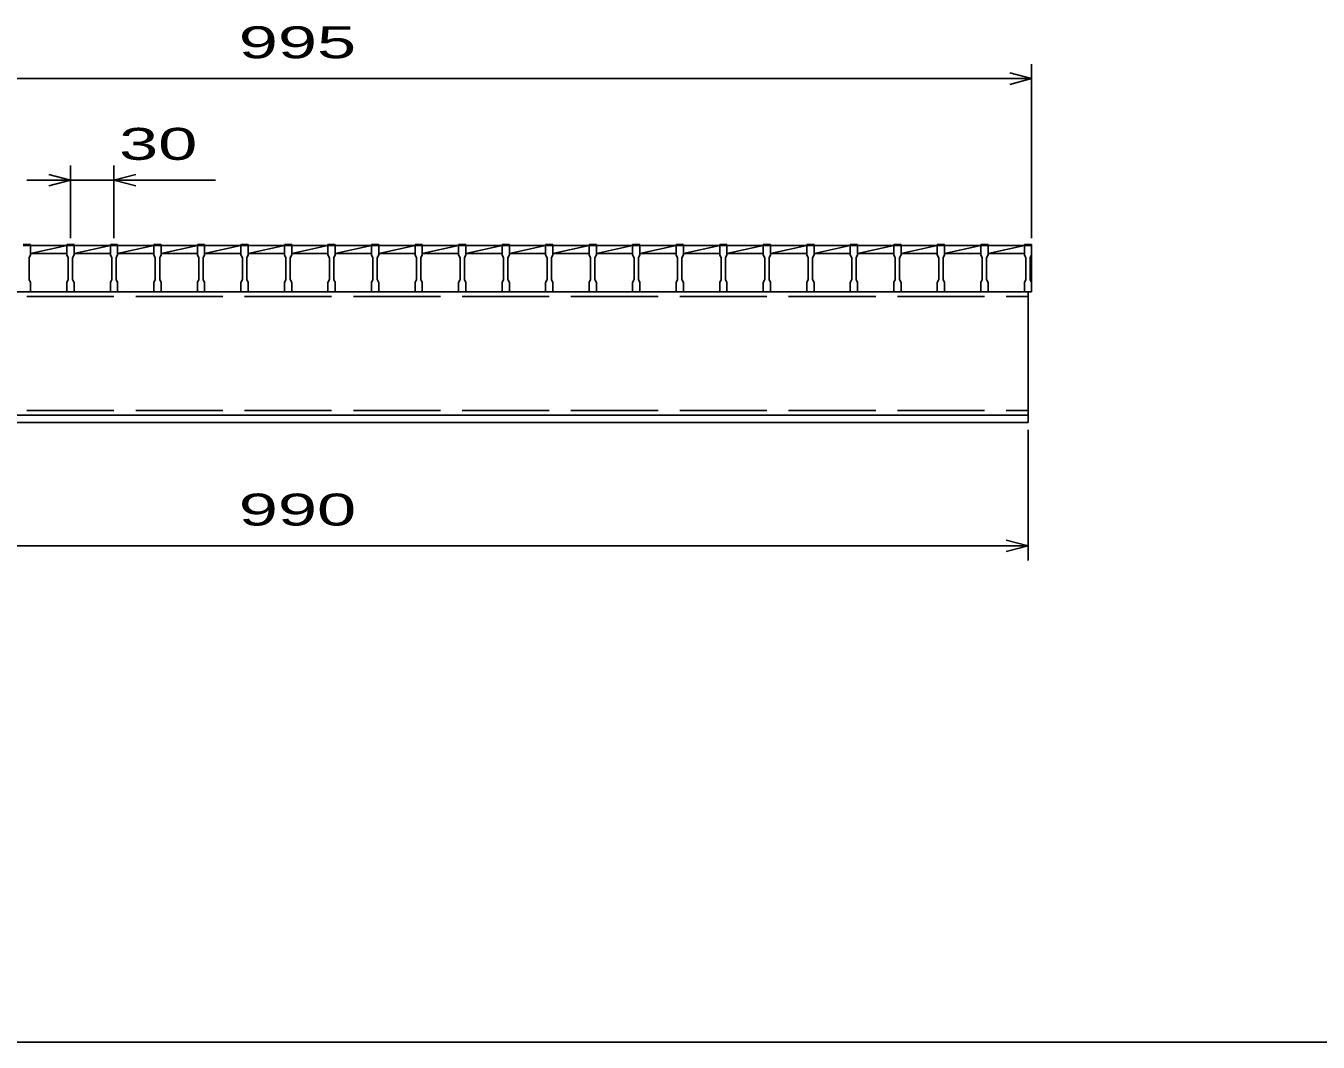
# Model space of a CAD drawing. Units: millimetres, scale not verified. Extents: x -1820 to 1731, y -1282 to 1054.
# Drawn here: x -1117 to -227, y -1146 to -446 of the extents above; entities that cross this region are included whole.
import ezdxf
from ezdxf.enums import TextEntityAlignment as Align

# ---------------------------------------------------------------- set-up
doc = ezdxf.new("R2010")
doc.units = ezdxf.units.MM
doc.header["$LTSCALE"] = 10
doc.linetypes.add('DASHED', pattern=[7.5, 6, -1.5])
for name, color, linetype, lineweight in [('0_2', 150, 'Continuous', 25), ('16', 3, 'Continuous', 25), ('22', 4, 'Continuous', 25)]:
    doc.layers.add(name, color=color, linetype=linetype, lineweight=lineweight)
doc.styles.add('ベクトル', font='')
doc.styles.get('ベクトル').set_extended_font_data('ベクトル')

msp = doc.modelspace()

# ---------------------------------------------------------------- linework, layer by layer
at = {"layer": '0_2'}
msp.add_line((1731, -1146.5), (-1729, -1146.5), dxfattribs=at)
at = {"layer": '16'}
for p, q in [((-1119, -596.8), (-1114, -596.8)), ((-1114, -597.5), (-1119, -597.5)), ((-1115, -606), (-1114, -604)), ((-1114, -596.8), (-1114, -597.5)), ((-1114, -604), (-1114, -597.5)), ((-1114, -597.5), (-1089, -597.5)), ((-1114, -603), (-1089, -597.5)), ((-1114, -603), (-1089, -603)), ((-1089, -597.5), (-1089, -596.8)), ((-1089, -596.8), (-1084, -596.8)), ((-1089, -597.5), (-1089, -604)), ((-1084, -597.5), (-1089, -597.5)), ((-1089, -604), (-1088, -606)), ((-1085, -606), (-1084, -604)), ((-1084, -596.8), (-1084, -597.5)), ((-1084, -604), (-1084, -597.5)), ((-1084, -597.5), (-1059, -597.5)), ((-1084, -603), (-1059, -597.5)), ((-1084, -603), (-1059, -603)), ((-1059, -597.5), (-1059, -596.8)), ((-1059, -596.8), (-1054, -596.8)), ((-1059, -597.5), (-1059, -604)), ((-1054, -597.5), (-1059, -597.5)), ((-1059, -604), (-1058, -606)), ((-1055, -606), (-1054, -604)), ((-1054, -596.8), (-1054, -597.5)), ((-1054, -604), (-1054, -597.5)), ((-1054, -597.5), (-1029, -597.5)), ((-1054, -603), (-1029, -597.5)), ((-1054, -603), (-1029, -603)), ((-1029, -597.5), (-1029, -596.8)), ((-1029, -596.8), (-1024, -596.8)), ((-1029, -597.5), (-1029, -604)), ((-1024, -597.5), (-1029, -597.5)), ((-1029, -604), (-1028, -606)), ((-1025, -606), (-1024, -604)), ((-1024, -596.8), (-1024, -597.5)), ((-1024, -604), (-1024, -597.5)), ((-1024, -597.5), (-999, -597.5)), ((-1024, -603), (-999, -597.5)), ((-1024, -603), (-999, -603)), ((-999, -597.5), (-999, -596.8)), ((-999, -596.8), (-994, -596.8)), ((-999, -597.5), (-999, -604)), ((-994, -597.5), (-999, -597.5)), ((-999, -604), (-998, -606)), ((-995, -606), (-994, -604)), ((-994, -596.8), (-994, -597.5)), ((-994, -604), (-994, -597.5)), ((-994, -597.5), (-969, -597.5)), ((-994, -603), (-969, -597.5)), ((-994, -603), (-969, -603)), ((-969, -597.5), (-969, -596.8)), ((-969, -596.8), (-964, -596.8)), ((-969, -597.5), (-969, -604)), ((-964, -597.5), (-969, -597.5)), ((-969, -604), (-968, -606)), ((-965, -606), (-964, -604)), ((-964, -596.8), (-964, -597.5)), ((-964, -604), (-964, -597.5)), ((-964, -597.5), (-939, -597.5)), ((-964, -603), (-939, -597.5)), ((-964, -603), (-939, -603)), ((-939, -597.5), (-939, -596.8)), ((-939, -596.8), (-934, -596.8)), ((-939, -597.5), (-939, -604)), ((-934, -597.5), (-939, -597.5)), ((-939, -604), (-938, -606)), ((-935, -606), (-934, -604)), ((-934, -596.8), (-934, -597.5)), ((-934, -604), (-934, -597.5)), ((-934, -597.5), (-909, -597.5)), ((-934, -603), (-909, -597.5)), ((-934, -603), (-909, -603)), ((-909, -597.5), (-909, -596.8)), ((-909, -596.8), (-904, -596.8)), ((-909, -597.5), (-909, -604)), ((-904, -597.5), (-909, -597.5)), ((-909, -604), (-908, -606)), ((-905, -606), (-904, -604)), ((-904, -596.8), (-904, -597.5)), ((-904, -604), (-904, -597.5)), ((-904, -597.5), (-879, -597.5)), ((-904, -603), (-879, -597.5)), ((-904, -603), (-879, -603)), ((-879, -597.5), (-879, -596.8)), ((-879, -596.8), (-874, -596.8)), ((-879, -597.5), (-879, -604)), ((-874, -597.5), (-879, -597.5)), ((-879, -604), (-878, -606)), ((-875, -606), (-874, -604)), ((-874, -596.8), (-874, -597.5)), ((-874, -604), (-874, -597.5)), ((-874, -597.5), (-849, -597.5)), ((-874, -603), (-849, -597.5)), ((-874, -603), (-849, -603)), ((-849, -597.5), (-849, -596.8)), ((-849, -596.8), (-844, -596.8)), ((-849, -597.5), (-849, -604)), ((-844, -597.5), (-849, -597.5)), ((-849, -604), (-848, -606)), ((-845, -606), (-844, -604)), ((-844, -596.8), (-844, -597.5)), ((-844, -604), (-844, -597.5)), ((-844, -597.5), (-819, -597.5)), ((-844, -603), (-819, -597.5)), ((-844, -603), (-819, -603)), ((-819, -597.5), (-819, -596.8)), ((-819, -596.8), (-814, -596.8)), ((-819, -597.5), (-819, -604)), ((-814, -597.5), (-819, -597.5)), ((-819, -604), (-818, -606)), ((-815, -606), (-814, -604)), ((-814, -596.8), (-814, -597.5)), ((-814, -604), (-814, -597.5)), ((-814, -597.5), (-789, -597.5)), ((-814, -603), (-789, -597.5)), ((-814, -603), (-789, -603)), ((-789, -597.5), (-789, -596.8)), ((-789, -596.8), (-784, -596.8)), ((-789, -597.5), (-789, -604)), ((-784, -597.5), (-789, -597.5)), ((-789, -604), (-788, -606)), ((-785, -606), (-784, -604)), ((-784, -596.8), (-784, -597.5)), ((-784, -604), (-784, -597.5)), ((-784, -597.5), (-759, -597.5)), ((-784, -603), (-759, -597.5)), ((-784, -603), (-759, -603)), ((-759, -597.5), (-759, -596.8)), ((-759, -596.8), (-754, -596.8)), ((-759, -597.5), (-759, -604)), ((-754, -597.5), (-759, -597.5)), ((-759, -604), (-758, -606)), ((-755, -606), (-754, -604)), ((-754, -596.8), (-754, -597.5)), ((-754, -604), (-754, -597.5)), ((-754, -597.5), (-729, -597.5)), ((-754, -603), (-729, -597.5)), ((-754, -603), (-729, -603)), ((-729, -597.5), (-729, -596.8)), ((-729, -596.8), (-724, -596.8)), ((-729, -597.5), (-729, -604)), ((-724, -597.5), (-729, -597.5)), ((-729, -604), (-728, -606)), ((-725, -606), (-724, -604)), ((-724, -596.8), (-724, -597.5)), ((-724, -604), (-724, -597.5)), ((-724, -597.5), (-699, -597.5)), ((-724, -603), (-699, -597.5)), ((-724, -603), (-699, -603)), ((-699, -597.5), (-699, -596.8)), ((-699, -596.8), (-694, -596.8)), ((-699, -597.5), (-699, -604)), ((-694, -597.5), (-699, -597.5)), ((-699, -604), (-698, -606)), ((-695, -606), (-694, -604)), ((-694, -596.8), (-694, -597.5)), ((-694, -604), (-694, -597.5)), ((-694, -597.5), (-669, -597.5)), ((-694, -603), (-669, -597.5)), ((-694, -603), (-669, -603)), ((-669, -597.5), (-669, -596.8)), ((-669, -596.8), (-664, -596.8)), ((-669, -597.5), (-669, -604)), ((-664, -597.5), (-669, -597.5)), ((-669, -604), (-668, -606)), ((-665, -606), (-664, -604)), ((-664, -596.8), (-664, -597.5)), ((-664, -604), (-664, -597.5)), ((-664, -597.5), (-639, -597.5)), ((-664, -603), (-639, -597.5)), ((-664, -603), (-639, -603)), ((-639, -597.5), (-639, -596.8)), ((-639, -596.8), (-634, -596.8)), ((-639, -597.5), (-639, -604)), ((-634, -597.5), (-639, -597.5)), ((-639, -604), (-638, -606)), ((-635, -606), (-634, -604)), ((-634, -596.8), (-634, -597.5)), ((-634, -604), (-634, -597.5)), ((-634, -597.5), (-609, -597.5)), ((-634, -603), (-609, -597.5)), ((-634, -603), (-609, -603)), ((-609, -597.5), (-609, -596.8)), ((-609, -596.8), (-604, -596.8)), ((-609, -597.5), (-609, -604)), ((-604, -597.5), (-609, -597.5)), ((-609, -604), (-608, -606)), ((-605, -606), (-604, -604)), ((-604, -596.8), (-604, -597.5)), ((-604, -604), (-604, -597.5)), ((-604, -597.5), (-579, -597.5)), ((-604, -603), (-579, -597.5)), ((-604, -603), (-579, -603)), ((-579, -597.5), (-579, -596.8)), ((-579, -596.8), (-574, -596.8)), ((-579, -597.5), (-579, -604)), ((-574, -597.5), (-579, -597.5)), ((-579, -604), (-578, -606)), ((-575, -606), (-574, -604)), ((-574, -596.8), (-574, -597.5)), ((-574, -604), (-574, -597.5)), ((-574, -597.5), (-549, -597.5)), ((-574, -603), (-549, -597.5)), ((-574, -603), (-549, -603)), ((-549, -597.5), (-549, -596.8)), ((-549, -596.8), (-544, -596.8)), ((-549, -597.5), (-549, -604)), ((-544, -597.5), (-549, -597.5)), ((-549, -604), (-548, -606)), ((-545, -606), (-544, -604)), ((-544, -596.8), (-544, -597.5)), ((-544, -604), (-544, -597.5)), ((-544, -597.5), (-519, -597.5)), ((-544, -603), (-519, -597.5)), ((-544, -603), (-519, -603)), ((-519, -597.5), (-519, -596.8)), ((-519, -596.8), (-514, -596.8)), ((-519, -597.5), (-519, -604)), ((-514, -597.5), (-519, -597.5)), ((-519, -604), (-518, -606)), ((-515, -606), (-514, -604)), ((-514, -596.8), (-514, -597.5)), ((-514, -604), (-514, -597.5)), ((-514, -597.5), (-489, -597.5)), ((-514, -603), (-489, -597.5)), ((-514, -603), (-489, -603)), ((-489, -597.5), (-489, -596.8)), ((-489, -596.8), (-484, -596.8)), ((-489, -597.5), (-489, -604)), ((-484, -597.5), (-489, -597.5)), ((-489, -604), (-488, -606)), ((-485, -606), (-484, -604)), ((-484, -596.8), (-484, -597.5)), ((-484, -604), (-484, -597.5)), ((-484, -597.5), (-459, -597.5)), ((-484, -603), (-459, -597.5)), ((-484, -603), (-459, -603)), ((-459, -597.5), (-459, -596.8)), ((-459, -596.8), (-454, -596.8)), ((-459, -597.5), (-459, -604)), ((-454, -597.5), (-459, -597.5)), ((-459, -604), (-458, -606)), ((-455, -606), (-454, -604)), ((-454, -596.8), (-454, -597.5)), ((-454, -604), (-454, -597.5)), ((-454, -597.5), (-429, -597.5)), ((-454, -603), (-429, -597.5)), ((-454, -603), (-429, -603)), ((-429, -597.5), (-429, -596.8)), ((-429, -596.8), (-424, -596.8)), ((-429, -597.5), (-429, -604)), ((-424, -597.5), (-429, -597.5)), ((-429, -604), (-428, -606)), ((-425, -606), (-424, -604)), ((-424, -596.8), (-424, -597.5)), ((-424, -604), (-424, -597.5)), ((-424, -629.5), (-424, -597.5)), ((-1115, -621), (-1115, -606)), ((-1088, -606), (-1088, -621)), ((-1085, -621), (-1085, -606)), ((-1058, -606), (-1058, -621)), ((-1055, -621), (-1055, -606)), ((-1028, -606), (-1028, -621)), ((-1025, -621), (-1025, -606)), ((-998, -606), (-998, -621)), ((-995, -621), (-995, -606)), ((-968, -606), (-968, -621)), ((-965, -621), (-965, -606)), ((-938, -606), (-938, -621)), ((-935, -621), (-935, -606)), ((-908, -606), (-908, -621)), ((-905, -621), (-905, -606)), ((-878, -606), (-878, -621)), ((-875, -621), (-875, -606)), ((-848, -606), (-848, -621)), ((-845, -621), (-845, -606)), ((-818, -606), (-818, -621)), ((-815, -621), (-815, -606)), ((-788, -606), (-788, -621)), ((-785, -621), (-785, -606)), ((-758, -606), (-758, -621)), ((-755, -621), (-755, -606)), ((-728, -606), (-728, -621)), ((-725, -621), (-725, -606)), ((-698, -606), (-698, -621)), ((-695, -621), (-695, -606)), ((-668, -606), (-668, -621)), ((-665, -621), (-665, -606)), ((-638, -606), (-638, -621)), ((-635, -621), (-635, -606)), ((-608, -606), (-608, -621)), ((-605, -621), (-605, -606)), ((-578, -606), (-578, -621)), ((-575, -621), (-575, -606)), ((-548, -606), (-548, -621)), ((-545, -621), (-545, -606)), ((-518, -606), (-518, -621)), ((-515, -621), (-515, -606)), ((-488, -606), (-488, -621)), ((-485, -621), (-485, -606)), ((-458, -606), (-458, -621)), ((-455, -621), (-455, -606)), ((-428, -606), (-428, -621)), ((-425, -621), (-425, -606)), ((-1114, -623), (-1115, -621)), ((-1114, -629.5), (-1114, -623)), ((-1088, -621), (-1089, -623)), ((-1089, -623), (-1089, -629.5)), ((-1084, -623), (-1085, -621)), ((-1084, -629.5), (-1084, -623)), ((-1058, -621), (-1059, -623)), ((-1059, -623), (-1059, -629.5)), ((-1054, -623), (-1055, -621)), ((-1054, -629.5), (-1054, -623)), ((-1028, -621), (-1029, -623)), ((-1029, -623), (-1029, -629.5)), ((-1024, -623), (-1025, -621)), ((-1024, -629.5), (-1024, -623)), ((-998, -621), (-999, -623)), ((-999, -623), (-999, -629.5)), ((-994, -623), (-995, -621)), ((-994, -629.5), (-994, -623)), ((-968, -621), (-969, -623)), ((-969, -623), (-969, -629.5)), ((-964, -623), (-965, -621)), ((-964, -629.5), (-964, -623)), ((-938, -621), (-939, -623)), ((-939, -623), (-939, -629.5)), ((-934, -623), (-935, -621)), ((-934, -629.5), (-934, -623)), ((-908, -621), (-909, -623)), ((-909, -623), (-909, -629.5)), ((-904, -623), (-905, -621)), ((-904, -629.5), (-904, -623)), ((-878, -621), (-879, -623)), ((-879, -623), (-879, -629.5)), ((-874, -623), (-875, -621)), ((-874, -629.5), (-874, -623)), ((-848, -621), (-849, -623)), ((-849, -623), (-849, -629.5)), ((-844, -623), (-845, -621)), ((-844, -629.5), (-844, -623)), ((-818, -621), (-819, -623)), ((-819, -623), (-819, -629.5)), ((-814, -623), (-815, -621)), ((-814, -629.5), (-814, -623)), ((-788, -621), (-789, -623)), ((-789, -623), (-789, -629.5)), ((-784, -623), (-785, -621)), ((-784, -629.5), (-784, -623)), ((-758, -621), (-759, -623)), ((-759, -623), (-759, -629.5)), ((-754, -623), (-755, -621)), ((-754, -629.5), (-754, -623)), ((-728, -621), (-729, -623)), ((-729, -623), (-729, -629.5)), ((-724, -623), (-725, -621)), ((-724, -629.5), (-724, -623)), ((-698, -621), (-699, -623)), ((-699, -623), (-699, -629.5)), ((-694, -623), (-695, -621)), ((-694, -629.5), (-694, -623)), ((-668, -621), (-669, -623)), ((-669, -623), (-669, -629.5)), ((-664, -623), (-665, -621)), ((-664, -629.5), (-664, -623)), ((-638, -621), (-639, -623)), ((-639, -623), (-639, -629.5)), ((-634, -623), (-635, -621)), ((-634, -629.5), (-634, -623)), ((-608, -621), (-609, -623)), ((-609, -623), (-609, -629.5)), ((-604, -623), (-605, -621)), ((-604, -629.5), (-604, -623)), ((-578, -621), (-579, -623)), ((-579, -623), (-579, -629.5)), ((-574, -623), (-575, -621)), ((-574, -629.5), (-574, -623)), ((-548, -621), (-549, -623)), ((-549, -623), (-549, -629.5)), ((-544, -623), (-545, -621)), ((-544, -629.5), (-544, -623)), ((-518, -621), (-519, -623)), ((-519, -623), (-519, -629.5)), ((-514, -623), (-515, -621)), ((-514, -629.5), (-514, -623)), ((-488, -621), (-489, -623)), ((-489, -623), (-489, -629.5)), ((-484, -623), (-485, -621)), ((-484, -629.5), (-484, -623)), ((-458, -621), (-459, -623)), ((-459, -623), (-459, -629.5)), ((-454, -623), (-455, -621)), ((-454, -629.5), (-454, -623)), ((-428, -621), (-429, -623)), ((-429, -623), (-429, -629.5)), ((-424, -623), (-425, -621)), ((-424, -629.5), (-424, -623)), ((-1416.5, -629.5), (-426.5, -629.5)), ((-1119, -629.5), (-1114, -629.5)), ((-1114, -629.5), (-1089, -629.5)), ((-1089, -629.5), (-1084, -629.5)), ((-1084, -629.5), (-1059, -629.5)), ((-1059, -629.5), (-1054, -629.5)), ((-1054, -629.5), (-1029, -629.5)), ((-1029, -629.5), (-1024, -629.5)), ((-1024, -629.5), (-999, -629.5)), ((-999, -629.5), (-994, -629.5)), ((-994, -629.5), (-969, -629.5)), ((-969, -629.5), (-964, -629.5)), ((-964, -629.5), (-939, -629.5)), ((-939, -629.5), (-934, -629.5)), ((-934, -629.5), (-909, -629.5)), ((-909, -629.5), (-904, -629.5)), ((-904, -629.5), (-879, -629.5)), ((-879, -629.5), (-874, -629.5)), ((-874, -629.5), (-849, -629.5)), ((-849, -629.5), (-844, -629.5)), ((-844, -629.5), (-819, -629.5)), ((-819, -629.5), (-814, -629.5)), ((-814, -629.5), (-789, -629.5)), ((-789, -629.5), (-784, -629.5)), ((-784, -629.5), (-759, -629.5)), ((-759, -629.5), (-754, -629.5)), ((-754, -629.5), (-729, -629.5)), ((-729, -629.5), (-724, -629.5)), ((-724, -629.5), (-699, -629.5)), ((-699, -629.5), (-694, -629.5)), ((-694, -629.5), (-669, -629.5)), ((-669, -629.5), (-664, -629.5)), ((-664, -629.5), (-639, -629.5)), ((-639, -629.5), (-634, -629.5)), ((-634, -629.5), (-609, -629.5)), ((-609, -629.5), (-604, -629.5)), ((-604, -629.5), (-579, -629.5)), ((-579, -629.5), (-574, -629.5)), ((-574, -629.5), (-549, -629.5)), ((-549, -629.5), (-544, -629.5)), ((-544, -629.5), (-519, -629.5)), ((-519, -629.5), (-514, -629.5)), ((-514, -629.5), (-489, -629.5)), ((-489, -629.5), (-484, -629.5)), ((-484, -629.5), (-459, -629.5)), ((-459, -629.5), (-454, -629.5)), ((-454, -629.5), (-429, -629.5)), ((-429, -629.5), (-424, -629.5)), ((-426.5, -714.5), (-426.5, -629.5)), ((-1416.5, -714.5), (-426.5, -714.5)), ((-1416.5, -714.5), (-426.5, -714.5)), ((-1416.5, -719.5), (-426.5, -719.5)), ((-426.5, -719.5), (-426.5, -714.5))]:
    msp.add_line(p, q, dxfattribs=at)
at = {"layer": '16', "linetype": 'DASHED'}
for p, q in [((-1416.5, -632.7), (-426.5, -632.7)), ((-1416.5, -711.3), (-426.5, -711.3))]:
    msp.add_line(p, q, dxfattribs=at)
at = {"layer": '22'}
for p, q in [((-424, -482.5), (-439, -478.5)), ((-424, -592.5), (-424, -472.5)), ((-1419, -482.5), (-424, -482.5)), ((-439, -486.5), (-424, -482.5)), ((-1086.5, -592.5), (-1086.5, -542.5)), ((-1056.5, -542.5), (-1056.5, -592.5)), ((-1086.5, -552.5), (-1101.5, -548.5)), ((-1056.5, -552.5), (-1041.5, -548.5)), ((-1086.5, -552.5), (-1116.5, -552.5)), ((-1101.5, -556.5), (-1086.5, -552.5)), ((-1086.5, -552.5), (-1056.5, -552.5)), ((-1041.5, -556.5), (-1056.5, -552.5)), ((-1056.5, -552.5), (-986.5, -552.5)), ((-426.5, -814.5), (-426.5, -724.5)), ((-426.5, -804.5), (-441.5, -800.5)), ((-1416.5, -804.5), (-426.5, -804.5)), ((-441.5, -808.5), (-426.5, -804.5))]:
    msp.add_line(p, q, dxfattribs=at)

# ---------------------------------------------------------------- texts
at = {"layer": '22', "color": 2, "style": 'ベクトル', "width": 1.65}
for s, p in [(' 995 ', (-984, -457.5)), (' 30 ', (-1066.5, -527.5)), (' 990 ', (-984, -779.5))]:
    msp.add_text(s, height=21.99, dxfattribs=at).set_placement(p, align=Align.MIDDLE_LEFT)

doc.saveas('drawing.dxf')
